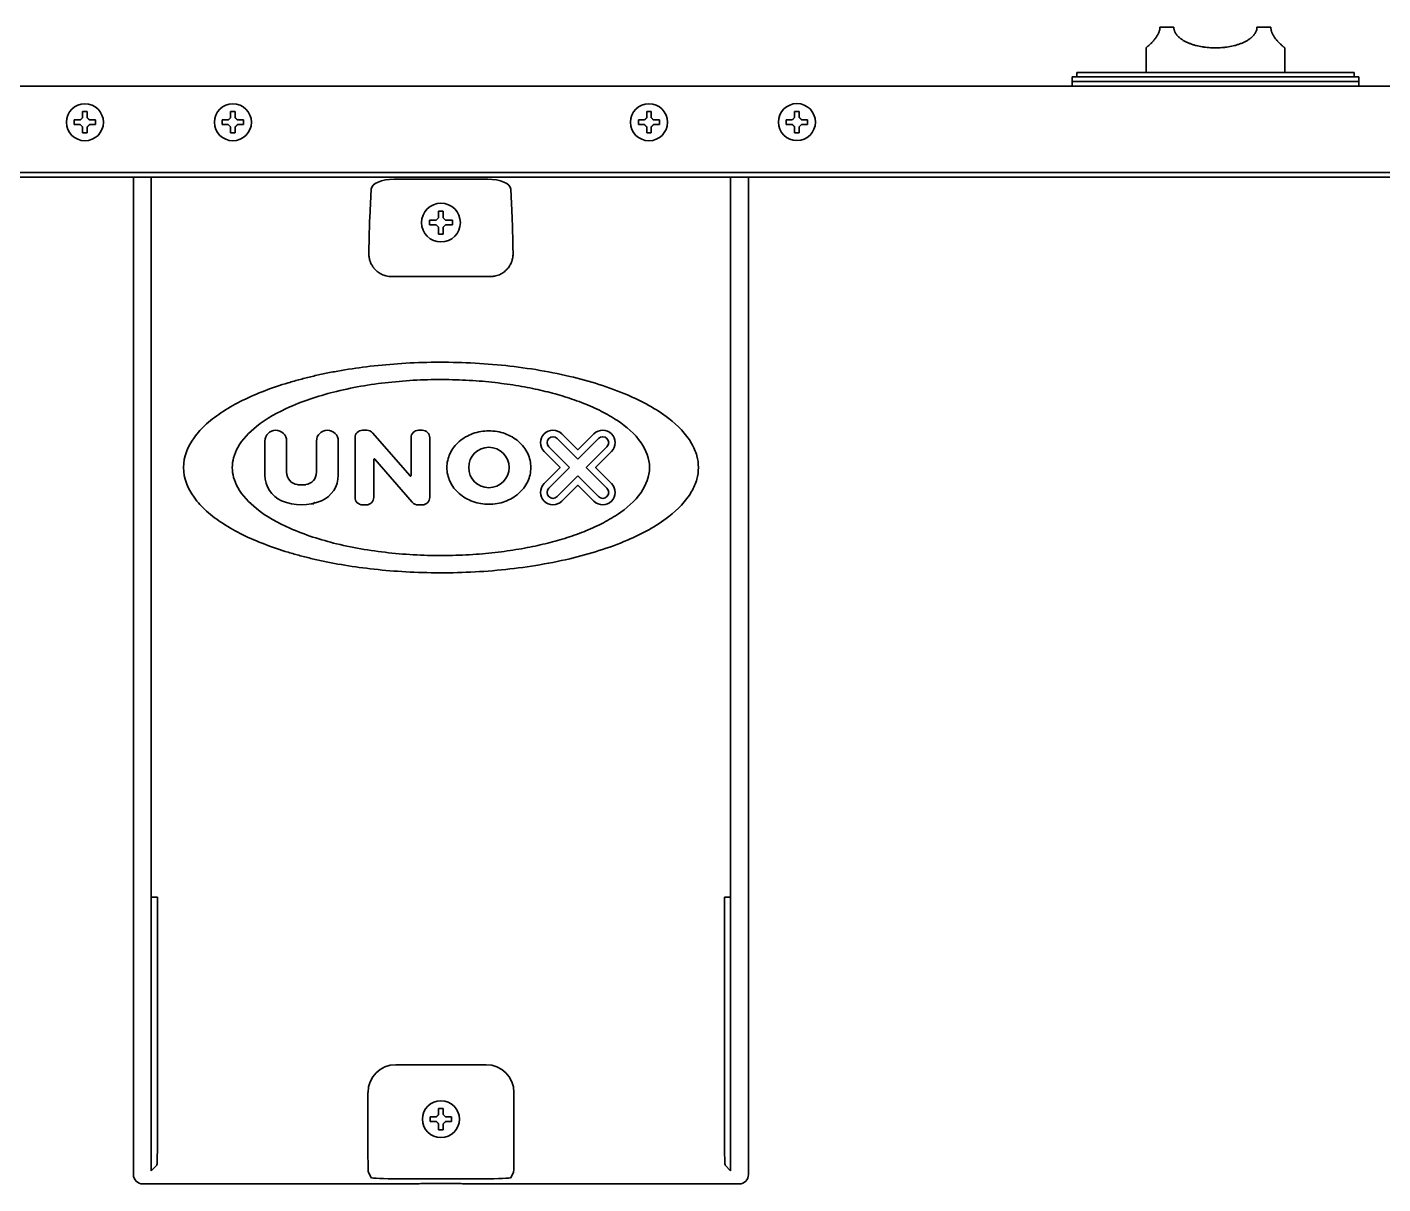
# Model space of a CAD drawing. Extents: x 5809 to 10669, y -850 to 3566.
# Drawn here: x 6161.1 to 6454.3, y 1850.8 to 2101.1 of the extents above; entities that cross this region are included whole.
import ezdxf

# ---------------------------------------------------------------- set-up
doc = ezdxf.new("R2010")
doc.units = 0
doc.header["$LTSCALE"] = 5
doc.layers.add('1', color=7, linetype='CONTINUOUS', true_color=0xffffff)

msp = doc.modelspace()

# ---------------------------------------------------------------- linework, layer by layer
at = {"layer": '1', "color": 7, "linetype": 'Continuous', "lineweight": 35}
for p, q in [((6406.07, 2101.13), (6409.07, 2101.13)), ((6427.07, 2101.13), (6430.07, 2101.13)), ((6403.07, 2096.63), (6403.07, 2091.32)), ((6433.07, 2091.32), (6433.07, 2096.63)), ((6448.09, 2091.33), (6388.09, 2091.33)), ((6388.09, 2091.33), (6388.09, 2090.33)), ((6448.09, 2090.33), (6448.09, 2091.33)), ((6677.07, 2088.33), (5824.07, 2088.33)), ((6387.09, 2090.33), (6387.09, 2089.33)), ((6418.09, 2090.33), (6387.09, 2090.33)), ((6387.09, 2089.33), (6449.09, 2089.33)), ((6387.09, 2089.33), (6387.09, 2088.33)), ((6449.09, 2090.33), (6418.09, 2090.33)), ((6449.09, 2089.33), (6449.09, 2090.33)), ((6449.09, 2088.33), (6449.09, 2089.33)), ((6171.27, 2080.53), (6171.27, 2081.03)), ((6171.27, 2080.03), (6171.27, 2080.53)), ((6175.87, 2081.03), (6175.87, 2080.53)), ((6175.87, 2080.53), (6175.87, 2080.03)), ((6203.27, 2080.53), (6203.27, 2081.03)), ((6203.27, 2080.03), (6203.27, 2080.53)), ((6207.87, 2081.03), (6207.87, 2080.53)), ((6207.87, 2080.53), (6207.87, 2080.03)), ((6293.27, 2080.53), (6293.27, 2081.03)), ((6293.27, 2080.03), (6293.27, 2080.53)), ((6297.87, 2081.03), (6297.87, 2080.53)), ((6297.87, 2080.53), (6297.87, 2080.03)), ((6325.27, 2080.58), (6325.27, 2081.08)), ((6325.27, 2080.08), (6325.27, 2080.58)), ((6329.87, 2081.08), (6329.87, 2080.58)), ((6329.87, 2080.58), (6329.87, 2080.08)), ((6648.83, 2069.65), (5852.32, 2069.65)), ((6648.83, 2068.69), (5852.32, 2068.69)), ((6184.07, 2068.69), (6184.07, 1852.82)), ((6187.92, 2068.69), (6187.92, 1912.89)), ((6260.68, 2068.21), (6240.47, 2068.21)), ((6313.23, 2068.69), (6313.23, 1912.89)), ((6317.07, 2068.69), (6317.07, 1852.82)), ((6235.17, 2059.87), (6235.47, 2066.07)), ((6265.68, 2066.07), (6265.97, 2059.87)), ((6248.07, 2059.33), (6249.57, 2059.33)), ((6248.07, 2058.83), (6248.07, 2059.33)), ((6248.07, 2058.33), (6248.07, 2058.83)), ((6249.57, 2059.33), (6250.07, 2059.83)), ((6250.07, 2059.83), (6250.07, 2061.33)), ((6250.07, 2061.33), (6251.07, 2061.33)), ((6251.07, 2061.33), (6251.07, 2059.83)), ((6251.07, 2059.83), (6251.57, 2059.33)), ((6251.57, 2059.33), (6253.07, 2059.33)), ((6253.07, 2059.33), (6253.07, 2058.83)), ((6253.07, 2058.83), (6253.07, 2058.33)), ((6249.57, 2058.33), (6248.07, 2058.33)), ((6250.07, 2057.83), (6249.57, 2058.33)), ((6250.07, 2056.33), (6250.07, 2057.83)), ((6251.07, 2056.33), (6250.07, 2056.33)), ((6251.57, 2058.33), (6251.07, 2057.83)), ((6251.07, 2057.83), (6251.07, 2056.33)), ((6253.07, 2058.33), (6251.57, 2058.33)), ((6261.25, 2047.15), (6239.9, 2047.15)), ((6232, 2012.29), (6232, 1999.37)), ((6234.55, 2013.9), (6233.61, 2013.9)), ((6243.88, 2004.02), (6235.77, 2013.35)), ((6244.11, 2012.29), (6244.11, 2004.11)), ((6246.53, 2013.9), (6245.73, 2013.9)), ((6248.15, 1999.37), (6248.15, 2012.29)), ((6275.71, 2012.12), (6280.18, 2007.64)), ((6280.09, 2009.73), (6276.7, 2013.11)), ((6280.18, 2007.64), (6284.66, 2012.12)), ((6283.66, 2013.11), (6280.28, 2009.73)), ((6212.48, 2011.55), (6212.48, 2004.2)), ((6217.19, 2004.79), (6217.19, 2011.55)), ((6223.65, 2011.55), (6223.65, 2004.79)), ((6228.36, 2004.2), (6228.36, 2011.55)), ((6272.9, 2009.31), (6276.28, 2005.92)), ((6278.37, 2005.83), (6273.89, 2010.3)), ((6286.48, 2010.3), (6282, 2005.83)), ((6284.09, 2005.92), (6287.47, 2009.31)), ((6236.04, 1999.37), (6236.04, 2007.55)), ((6236.27, 2007.64), (6244.38, 1998.31)), ((6276.28, 2005.73), (6272.9, 2002.35)), ((6273.89, 2001.35), (6278.37, 2005.83)), ((6282, 2005.83), (6286.48, 2001.35)), ((6287.47, 2002.35), (6284.09, 2005.73)), ((6280.18, 2004.01), (6275.71, 1999.53)), ((6284.66, 1999.53), (6280.18, 2004.01)), ((6276.7, 1998.54), (6280.09, 2001.92)), ((6280.28, 2001.92), (6283.66, 1998.54)), ((6233.61, 1997.75), (6234.42, 1997.75)), ((6245.6, 1997.75), (6246.53, 1997.75)), ((6187.92, 1912.89), (6187.92, 1853.67)), ((6189.23, 1912.89), (6187.92, 1912.89)), ((6189.23, 1858.37), (6189.23, 1912.89)), ((6311.91, 1858.37), (6311.91, 1912.89)), ((6311.91, 1912.89), (6313.23, 1912.89)), ((6313.23, 1912.89), (6313.23, 1853.67)), ((6240.79, 1876.61), (6260.36, 1876.61)), ((6234.79, 1858.37), (6234.79, 1870.61)), ((6266.36, 1870.61), (6266.36, 1858.37)), ((6248.27, 1864.83), (6248.27, 1865.33)), ((6252.87, 1865.33), (6252.87, 1864.83)), ((6248.27, 1864.33), (6248.27, 1864.83)), ((6252.87, 1864.83), (6252.87, 1864.33)), ((6187.92, 1853.67), (6189.11, 1854.87)), ((6235.47, 1852.17), (6234.87, 1853.37)), ((6266.27, 1853.37), (6265.68, 1852.17)), ((6313.23, 1853.67), (6312.03, 1854.87)), ((6244.24, 1850.83), (6186.07, 1850.83)), ((6259.68, 1851.93), (6241.47, 1851.93)), ((6254.07, 1850.9), (6247.07, 1850.9)), ((6315.07, 1850.83), (6256.9, 1850.83))]:
    msp.add_line(p, q, dxfattribs=at)
for centre, radius in [((6173.57, 2080.53), 4), ((6205.57, 2080.53), 4), ((6295.57, 2080.53), 4), ((6327.57, 2080.58), 4), ((6260.94, 2005.83), 4.37), ((6250.57, 1864.83), 4)]:
    msp.add_circle(centre, radius, dxfattribs=at)
for centre, radius, start, end in [((6250.57, 2058.83), 4.2, 0, 180), ((6250.57, 2058.83), 4.2, 180, 0), ((6214.84, 2011.55), 2.36, 0, 180), ((6226.01, 2011.55), 2.36, 0, 180), ((6233.61, 2012.29), 1.62, 90, 180), ((6234.55, 2012.29), 1.62, 41, 90), ((6245.73, 2012.29), 1.62, 90, 180), ((6246.53, 2012.29), 1.62, 0, 90), ((6274.8, 2011.21), 2.69, 45, 225), ((6274.8, 2011.21), 1.29, 45, 225), ((6285.57, 2011.21), 2.69, 315, 135), ((6285.57, 2011.21), 1.29, 315, 135), ((6280.18, 2009.82), 0.135, 225, 315), ((6236.17, 2007.55), 0.135, 41, 180), ((6276.19, 2005.83), 0.135, 315, 45), ((6284.18, 2005.83), 0.135, 135, 225), ((6218.54, 2004.2), 6.06, 180, 246.4218), ((6219.88, 2004.79), 2.69, 180, 262.3377), ((6220.96, 2004.79), 2.69, 277.6623, 0), ((6222.31, 2004.2), 6.06, 293.5782, 0), ((6243.98, 2004.11), 0.135, 221, 0), ((6220.42, 2008.79), 6.73, 262.3377, 277.6623), ((6274.8, 2000.44), 2.69, 135, 315), ((6274.8, 2000.44), 1.29, 135, 315), ((6280.18, 2001.83), 0.135, 45, 135), ((6285.57, 2000.44), 2.69, 225, 45), ((6285.57, 2000.44), 1.29, 225, 45), ((6220.42, 2008.52), 10.77, 246.4218, 293.5782), ((6233.61, 1999.37), 1.62, 180, 270), ((6234.42, 1999.37), 1.62, 270, 0), ((6245.6, 1999.37), 1.62, 221, 270), ((6246.53, 1999.37), 1.62, 270, 0)]:
    msp.add_arc(centre, radius, start, end, dxfattribs=at)
for centre, major_axis, ratio, start_param, end_param in [((6240.47, 2066.03), (5, 0), 0.436764, 1.570796, 3.124139), ((6260.68, 2066.03), (5, 0), 0.436764, 0.017453, 1.570796), ((6235.35, 2032.62), (0, 29), 0.017455, 0.349066, 0.828488), ((6265.8, 2032.62), (0, 29), 0.017455, -0.828488, -0.349066), ((6240.79, 1870.61), (-4.24, 4.24), 0.999594, -0.785246, 0.785246), ((6260.36, 1870.61), (4.24, 4.24), 0.999594, 5.497939, 7.068431), ((6234.87, 1858.37), (0, 5), 0.017455, 1.570796, 3.106686), ((6266.27, 1858.37), (0, 5), 0.017455, 3.176499, 4.712389), ((6312.04, 1858.37), (0, 3.5), 0.034921, 1.570796, 3.106686), ((6186.07, 1852.83), (1.42, 1.42), 0.998783, 2.356803, 3.926382), ((6241.47, 1852.18), (6, 0), 0.040741, 3.159046, 4.712389), ((6244.24, 1850.88), (1.5, 0), 0.034921, 4.712389, 5.943348), ((6247.07, 1850.84), (-1.5, 0), 0.034921, -1.570796, -0.339837), ((6254.07, 1850.84), (-1.5, 0), 0.034921, 3.48143, 4.712389), ((6256.9, 1850.88), (-1.5, 0), 0.034921, 0.339837, 1.570796), ((6259.68, 1852.18), (-6, 0), 0.040741, 1.570796, 3.124139), ((6315.07, 1852.83), (-1.42, 1.42), 0.998783, 2.356803, 3.926382)]:
    msp.add_ellipse(centre, major_axis=major_axis, ratio=ratio, start_param=start_param, end_param=end_param, dxfattribs=at)
at = {"layer": '1', "color": 7, "linetype": 'Continuous', "lineweight": 35, "extrusion": (0, 0, -1)}
msp.add_ellipse((6189.11, 1858.37), major_axis=(0, 3.5), ratio=0.034921, start_param=1.570796, end_param=3.106686, dxfattribs=at)
at = {"layer": '1', "color": 7, "linetype": 'Continuous', "lineweight": 35}
for points, knots in [([(6406.07, 2101.13), (6406.07, 2101.07), (6406.07, 2101.01), (6406.06, 2100.89), (6406.06, 2100.83), (6406.04, 2100.65), (6406.02, 2100.54), (6405.97, 2100.31), (6405.93, 2100.21), (6405.86, 2100), (6405.83, 2099.9), (6405.77, 2099.78), (6405.76, 2099.76), (6405.74, 2099.71), (6405.73, 2099.69), (6405.7, 2099.62), (6405.68, 2099.57), (6405.61, 2099.44), (6405.56, 2099.36), (6405.47, 2099.19), (6405.42, 2099.12), (6405.32, 2098.97), (6405.27, 2098.89), (6405.2, 2098.79), (6405.17, 2098.76), (6405.12, 2098.69), (6405.1, 2098.66), (6405.02, 2098.56), (6404.97, 2098.5), (6404.87, 2098.38), (6404.82, 2098.32), (6404.73, 2098.21), (6404.68, 2098.15), (6404.44, 2097.89), (6404.27, 2097.71), (6404.06, 2097.51), (6404.02, 2097.47), (6403.94, 2097.4), (6403.83, 2097.29), (6403.73, 2097.2), (6403.54, 2097.02), (6403.43, 2096.93), (6403.32, 2096.83), (6403.29, 2096.81), (6403.26, 2096.78), (6403.24, 2096.77), (6403.23, 2096.76), (6403.19, 2096.72), (6403.13, 2096.68), (6403.1, 2096.65), (6403.08, 2096.63), (6403.07, 2096.63), (6403.07, 2096.63)], [0, 0, 0, 0, 0.015661, 0.015661, 0.031322, 0.031322, 0.062644, 0.062644, 0.093966, 0.093966, 0.125288, 0.125288, 0.133118, 0.133118, 0.140949, 0.140949, 0.15661, 0.15661, 0.187932, 0.187932, 0.219254, 0.219254, 0.250576, 0.250576, 0.266237, 0.266237, 0.281898, 0.281898, 0.31322, 0.31322, 0.344542, 0.344542, 0.375864, 0.375864, 0.501151, 0.501151, 0.532473, 0.532473, 0.563795, 0.626439, 0.626439, 0.751727, 0.751727, 0.783049, 0.79871, 0.79871, 0.814371, 0.814371, 0.877015, 0.939659, 0.939659, 1, 1, 1, 1]), ([(6427.07, 2101.13), (6427.07, 2101.07), (6427.07, 2101.01), (6427.06, 2100.89), (6427.05, 2100.83), (6427.03, 2100.65), (6427, 2100.54), (6426.93, 2100.31), (6426.88, 2100.2), (6426.79, 2100), (6426.73, 2099.9), (6426.65, 2099.75), (6426.61, 2099.71), (6426.55, 2099.62), (6426.52, 2099.57), (6426.42, 2099.44), (6426.35, 2099.35), (6426.2, 2099.19), (6426.13, 2099.11), (6425.97, 2098.96), (6425.89, 2098.89), (6425.76, 2098.79), (6425.72, 2098.75), (6425.64, 2098.69), (6425.59, 2098.65), (6425.46, 2098.56), (6425.37, 2098.49), (6425.1, 2098.31), (6424.92, 2098.2), (6424.54, 2097.99), (6424.34, 2097.89), (6423.94, 2097.71), (6423.74, 2097.63), (6423.42, 2097.51), (6423.32, 2097.47), (6423.11, 2097.39), (6423, 2097.36), (6422.67, 2097.26), (6422.46, 2097.19), (6421.8, 2097.02), (6421.35, 2096.93), (6420.66, 2096.81), (6420.43, 2096.78), (6420.08, 2096.74), (6419.9, 2096.72), (6419.73, 2096.7), (6419.61, 2096.69), (6419.55, 2096.69), (6419.02, 2096.64), (6418.54, 2096.63), (6417.6, 2096.63), (6417.13, 2096.64), (6416.42, 2096.7), (6416.19, 2096.72), (6415.84, 2096.77), (6415.72, 2096.78), (6415.49, 2096.82), (6415.37, 2096.83), (6414.8, 2096.93), (6414.35, 2097.02), (6413.69, 2097.19), (6413.47, 2097.26), (6413.04, 2097.39), (6412.83, 2097.47), (6412.52, 2097.58), (6412.42, 2097.62), (6412.21, 2097.71), (6412.11, 2097.75), (6411.81, 2097.89), (6411.61, 2097.99), (6411.32, 2098.15), (6411.23, 2098.2), (6411.04, 2098.31), (6410.95, 2098.37), (6410.77, 2098.49), (6410.68, 2098.56), (6410.55, 2098.65), (6410.51, 2098.69), (6410.42, 2098.75), (6410.38, 2098.79), (6410.26, 2098.89), (6410.18, 2098.96), (6410.02, 2099.11), (6409.94, 2099.19), (6409.8, 2099.35), (6409.73, 2099.44), (6409.63, 2099.57), (6409.59, 2099.62), (6409.53, 2099.71), (6409.5, 2099.75), (6409.41, 2099.9), (6409.36, 2100), (6409.29, 2100.15), (6409.26, 2100.2), (6409.23, 2100.29), (6409.22, 2100.31), (6409.2, 2100.37), (6409.19, 2100.4), (6409.15, 2100.54), (6409.12, 2100.65), (6409.09, 2100.83), (6409.09, 2100.89), (6409.08, 2100.98), (6409.08, 2101.01), (6409.07, 2101.07), (6409.07, 2101.1), (6409.07, 2101.13)], [0, 0, 0, 0, 0.007812, 0.007812, 0.015625, 0.015625, 0.03125, 0.03125, 0.046875, 0.046875, 0.0625, 0.0625, 0.070312, 0.070312, 0.078125, 0.078125, 0.09375, 0.09375, 0.109375, 0.109375, 0.125, 0.125, 0.132812, 0.132812, 0.140625, 0.140625, 0.15625, 0.15625, 0.1875, 0.1875, 0.21875, 0.21875, 0.25, 0.25, 0.265625, 0.265625, 0.28125, 0.28125, 0.3125, 0.3125, 0.375, 0.375, 0.40625, 0.40625, 0.421875, 0.429687, 0.429687, 0.4375, 0.4375, 0.5, 0.5, 0.5625, 0.5625, 0.59375, 0.59375, 0.609375, 0.609375, 0.625, 0.625, 0.6875, 0.6875, 0.71875, 0.71875, 0.75, 0.75, 0.765625, 0.765625, 0.78125, 0.78125, 0.8125, 0.8125, 0.828125, 0.828125, 0.84375, 0.84375, 0.859375, 0.859375, 0.867187, 0.867187, 0.875, 0.875, 0.890625, 0.890625, 0.90625, 0.90625, 0.921875, 0.921875, 0.929688, 0.929688, 0.9375, 0.9375, 0.953125, 0.953125, 0.960938, 0.960938, 0.964844, 0.964844, 0.96875, 0.96875, 0.984375, 0.984375, 0.992188, 0.992188, 0.996094, 0.996094, 1, 1, 1, 1]), ([(6433.07, 2096.63), (6433.07, 2096.63), (6433.05, 2096.64), (6432.98, 2096.7), (6432.95, 2096.72), (6432.89, 2096.78), (6432.85, 2096.81), (6432.78, 2096.87), (6432.75, 2096.9), (6432.71, 2096.93), (6432.68, 2096.96), (6432.67, 2096.97), (6432.6, 2097.03), (6432.48, 2097.13), (6432.35, 2097.26), (6432.2, 2097.4), (6432.13, 2097.47), (6431.96, 2097.63), (6431.88, 2097.71), (6431.7, 2097.89), (6431.61, 2097.99), (6431.49, 2098.12), (6431.47, 2098.15), (6431.42, 2098.2), (6431.4, 2098.23), (6431.32, 2098.32), (6431.27, 2098.37), (6431.13, 2098.55), (6431.03, 2098.68), (6430.9, 2098.86), (6430.88, 2098.89), (6430.83, 2098.97), (6430.8, 2099), (6430.73, 2099.12), (6430.68, 2099.19), (6430.58, 2099.36), (6430.54, 2099.44), (6430.45, 2099.61), (6430.4, 2099.71), (6430.35, 2099.83), (6430.34, 2099.85), (6430.32, 2099.9), (6430.29, 2099.97), (6430.26, 2100.05), (6430.21, 2100.2), (6430.18, 2100.31), (6430.14, 2100.48), (6430.13, 2100.54), (6430.11, 2100.65), (6430.1, 2100.71), (6430.08, 2100.89), (6430.07, 2101.01), (6430.07, 2101.13)], [0, 0, 0, 0, 0.124495, 0.124495, 0.187031, 0.187031, 0.249567, 0.249567, 0.280835, 0.296469, 0.296469, 0.312103, 0.312103, 0.374639, 0.437175, 0.437175, 0.499711, 0.499711, 0.562247, 0.562247, 0.624783, 0.624783, 0.640418, 0.640418, 0.656052, 0.656052, 0.68732, 0.68732, 0.749856, 0.749856, 0.76549, 0.76549, 0.781124, 0.781124, 0.812392, 0.812392, 0.84366, 0.84366, 0.874928, 0.874928, 0.882745, 0.882745, 0.890562, 0.906196, 0.906196, 0.937464, 0.937464, 0.953098, 0.953098, 0.968732, 0.968732, 1, 1, 1, 1]), ([(6174.07, 2082.83), (6174.07, 2082.62), (6174.07, 2082.41), (6174.07, 2082.09), (6174.07, 2081.98), (6174.07, 2081.75), (6174.07, 2081.64), (6174.07, 2081.53)], [0, 0, 0, 0, 0.5, 0.5, 0.75, 0.75, 1, 1, 1, 1]), ([(6206.07, 2082.83), (6206.07, 2082.62), (6206.07, 2082.41), (6206.07, 2082.09), (6206.07, 2081.98), (6206.07, 2081.75), (6206.07, 2081.64), (6206.07, 2081.53)], [0, 0, 0, 0, 0.5, 0.5, 0.75, 0.75, 1, 1, 1, 1]), ([(6296.07, 2082.83), (6296.07, 2082.62), (6296.07, 2082.41), (6296.07, 2082.09), (6296.07, 2081.98), (6296.07, 2081.75), (6296.07, 2081.64), (6296.07, 2081.53)], [0, 0, 0, 0, 0.5, 0.5, 0.75, 0.75, 1, 1, 1, 1]), ([(6328.07, 2082.88), (6328.07, 2082.67), (6328.07, 2082.46), (6328.07, 2082.14), (6328.07, 2082.03), (6328.07, 2081.8), (6328.07, 2081.69), (6328.07, 2081.58)], [0, 0, 0, 0, 0.5, 0.5, 0.75, 0.75, 1, 1, 1, 1]), ([(6171.27, 2081.03), (6171.48, 2081.03), (6171.69, 2081.03), (6172.01, 2081.03), (6172.12, 2081.03), (6172.34, 2081.03), (6172.46, 2081.03), (6172.57, 2081.03)], [0, 0, 0, 0, 0.5, 0.5, 0.75, 0.75, 1, 1, 1, 1]), ([(6173.07, 2078.23), (6173.07, 2078.43), (6173.07, 2078.64), (6173.07, 2078.96), (6173.07, 2079.07), (6173.07, 2079.3), (6173.07, 2079.41), (6173.07, 2079.53)], [0, 0, 0, 0, 0.5, 0.5, 0.75, 0.75, 1, 1, 1, 1]), ([(6175.87, 2080.03), (6175.67, 2080.03), (6175.46, 2080.03), (6175.14, 2080.03), (6175.03, 2080.03), (6174.8, 2080.03), (6174.69, 2080.03), (6174.57, 2080.03)], [0, 0, 0, 0, 0.5, 0.5, 0.75, 0.75, 1, 1, 1, 1]), ([(6203.27, 2081.03), (6203.48, 2081.03), (6203.69, 2081.03), (6204.01, 2081.03), (6204.12, 2081.03), (6204.34, 2081.03), (6204.46, 2081.03), (6204.57, 2081.03)], [0, 0, 0, 0, 0.5, 0.5, 0.75, 0.75, 1, 1, 1, 1]), ([(6205.07, 2078.23), (6205.07, 2078.43), (6205.07, 2078.64), (6205.07, 2078.96), (6205.07, 2079.07), (6205.07, 2079.3), (6205.07, 2079.41), (6205.07, 2079.53)], [0, 0, 0, 0, 0.5, 0.5, 0.75, 0.75, 1, 1, 1, 1]), ([(6207.87, 2080.03), (6207.67, 2080.03), (6207.46, 2080.03), (6207.14, 2080.03), (6207.03, 2080.03), (6206.8, 2080.03), (6206.69, 2080.03), (6206.57, 2080.03)], [0, 0, 0, 0, 0.5, 0.5, 0.75, 0.75, 1, 1, 1, 1]), ([(6293.27, 2081.03), (6293.48, 2081.03), (6293.69, 2081.03), (6294.01, 2081.03), (6294.12, 2081.03), (6294.34, 2081.03), (6294.46, 2081.03), (6294.57, 2081.03)], [0, 0, 0, 0, 0.5, 0.5, 0.75, 0.75, 1, 1, 1, 1]), ([(6295.07, 2078.23), (6295.07, 2078.43), (6295.07, 2078.64), (6295.07, 2078.96), (6295.07, 2079.07), (6295.07, 2079.3), (6295.07, 2079.41), (6295.07, 2079.53)], [0, 0, 0, 0, 0.5, 0.5, 0.75, 0.75, 1, 1, 1, 1]), ([(6297.87, 2080.03), (6297.67, 2080.03), (6297.46, 2080.03), (6297.14, 2080.03), (6297.03, 2080.03), (6296.8, 2080.03), (6296.69, 2080.03), (6296.57, 2080.03)], [0, 0, 0, 0, 0.5, 0.5, 0.75, 0.75, 1, 1, 1, 1]), ([(6325.27, 2081.08), (6325.48, 2081.08), (6325.69, 2081.08), (6326.01, 2081.08), (6326.12, 2081.08), (6326.34, 2081.08), (6326.46, 2081.08), (6326.57, 2081.08)], [0, 0, 0, 0, 0.5, 0.5, 0.75, 0.75, 1, 1, 1, 1]), ([(6327.07, 2078.28), (6327.07, 2078.48), (6327.07, 2078.69), (6327.07, 2079.01), (6327.07, 2079.12), (6327.07, 2079.35), (6327.07, 2079.46), (6327.07, 2079.58)], [0, 0, 0, 0, 0.5, 0.5, 0.75, 0.75, 1, 1, 1, 1]), ([(6329.87, 2080.08), (6329.67, 2080.08), (6329.46, 2080.08), (6329.14, 2080.08), (6329.03, 2080.08), (6328.8, 2080.08), (6328.69, 2080.08), (6328.57, 2080.08)], [0, 0, 0, 0, 0.5, 0.5, 0.75, 0.75, 1, 1, 1, 1]), ([(6239.9, 2047.15), (6239.85, 2047.15), (6239.8, 2047.15), (6239.7, 2047.15), (6239.56, 2047.16), (6239.41, 2047.17), (6239.13, 2047.21), (6238.94, 2047.24), (6238.66, 2047.31), (6238.57, 2047.33), (6238.43, 2047.37), (6238.39, 2047.39), (6238.3, 2047.42), (6238.25, 2047.43), (6238.03, 2047.51), (6237.86, 2047.59), (6237.53, 2047.75), (6237.37, 2047.84), (6237.18, 2047.97), (6237.14, 2047.99), (6237.07, 2048.05), (6236.96, 2048.12), (6236.85, 2048.2), (6236.65, 2048.37), (6236.52, 2048.49), (6236.29, 2048.73), (6236.17, 2048.85), (6236.04, 2049.01), (6236.02, 2049.05), (6235.97, 2049.11), (6235.94, 2049.15), (6235.87, 2049.24), (6235.83, 2049.31), (6235.7, 2049.51), (6235.62, 2049.65), (6235.47, 2049.92), (6235.41, 2050.06), (6235.32, 2050.26), (6235.3, 2050.33), (6235.26, 2050.44), (6235.25, 2050.47), (6235.22, 2050.54), (6235.21, 2050.58), (6235.16, 2050.75), (6235.12, 2050.89), (6235.06, 2051.16), (6235.04, 2051.3), (6234.98, 2051.7), (6234.97, 2051.96), (6234.97, 2052.23)], [0, 0, 0, 0, 0.015625, 0.015625, 0.03125, 0.0625, 0.0625, 0.125, 0.125, 0.15625, 0.15625, 0.171875, 0.171875, 0.1875, 0.1875, 0.25, 0.25, 0.3125, 0.3125, 0.328125, 0.328125, 0.34375, 0.375, 0.375, 0.4375, 0.4375, 0.5, 0.5, 0.515625, 0.515625, 0.53125, 0.53125, 0.5625, 0.5625, 0.625, 0.625, 0.6875, 0.6875, 0.71875, 0.71875, 0.734375, 0.734375, 0.75, 0.75, 0.8125, 0.8125, 0.875, 0.875, 1, 1, 1, 1]), ([(6266.17, 2052.23), (6266.17, 2052.16), (6266.17, 2052.09), (6266.17, 2051.96), (6266.17, 2051.9), (6266.16, 2051.7), (6266.14, 2051.56), (6266.11, 2051.3), (6266.08, 2051.16), (6266.02, 2050.89), (6265.99, 2050.75), (6265.92, 2050.54), (6265.9, 2050.47), (6265.86, 2050.37), (6265.85, 2050.34), (6265.82, 2050.27), (6265.81, 2050.23), (6265.74, 2050.06), (6265.67, 2049.92), (6265.53, 2049.65), (6265.45, 2049.51), (6265.28, 2049.25), (6265.18, 2049.11), (6265.05, 2048.95), (6265.03, 2048.92), (6264.97, 2048.86), (6264.94, 2048.82), (6264.86, 2048.73), (6264.8, 2048.67), (6264.62, 2048.49), (6264.49, 2048.37), (6264.22, 2048.15), (6264.08, 2048.04), (6263.91, 2047.93), (6263.89, 2047.92), (6263.85, 2047.9), (6263.83, 2047.88), (6263.77, 2047.85), (6263.65, 2047.78), (6263.53, 2047.71), (6263.29, 2047.59), (6263.12, 2047.52), (6262.77, 2047.39), (6262.58, 2047.33), (6262.35, 2047.28), (6262.3, 2047.26), (6262.21, 2047.25), (6262.07, 2047.22), (6261.92, 2047.2), (6261.64, 2047.16), (6261.44, 2047.15), (6261.25, 2047.15)], [0, 0, 0, 0, 0.03125, 0.03125, 0.0625, 0.0625, 0.125, 0.125, 0.1875, 0.1875, 0.25, 0.25, 0.28125, 0.28125, 0.296875, 0.296875, 0.3125, 0.3125, 0.375, 0.375, 0.4375, 0.4375, 0.5, 0.5, 0.515625, 0.515625, 0.53125, 0.53125, 0.5625, 0.5625, 0.625, 0.625, 0.6875, 0.6875, 0.695313, 0.695313, 0.703125, 0.703125, 0.71875, 0.75, 0.75, 0.8125, 0.8125, 0.875, 0.875, 0.890625, 0.890625, 0.90625, 0.9375, 0.9375, 1, 1, 1, 1]), ([(6306.26, 2005.83), (6306.26, 2006.68), (6306, 2008.5), (6304.28, 2012.46), (6299.29, 2017.41), (6290.17, 2022.24), (6277.89, 2026.02), (6263.59, 2028.27), (6251.09, 2028.77), (6241.35, 2028.36), (6234.62, 2027.71), (6229.37, 2026.92), (6225.47, 2026.17), (6222.75, 2025.57), (6220.12, 2024.91), (6216.68, 2023.94), (6212.5, 2022.53), (6207.77, 2020.49), (6203.51, 2018.13), (6199.91, 2015.44), (6196.38, 2011.73), (6194.89, 2008.11), (6194.89, 2005.83)], [0, 0, 0, 0, 0.019941, 0.042354, 0.099604, 0.179479, 0.281703, 0.398223, 0.516716, 0.573001, 0.625808, 0.674436, 0.697057, 0.718516, 0.739445, 0.760411, 0.802011, 0.842362, 0.880468, 0.915456, 0.946829, 1, 1, 1, 1]), ([(6205.45, 2005.83), (6205.45, 2006.54), (6205.66, 2008.06), (6207.05, 2011.35), (6211.07, 2015.49), (6218.47, 2019.54), (6228.43, 2022.7), (6240.02, 2024.58), (6250.15, 2025), (6258.05, 2024.65), (6263.5, 2024.11), (6267.76, 2023.46), (6270.92, 2022.83), (6273.12, 2022.33), (6275.25, 2021.77), (6278.04, 2020.96), (6281.43, 2019.78), (6285.27, 2018.08), (6289.65, 2015.55), (6294.01, 2011.93), (6295.7, 2007.72), (6295.7, 2005.83)], [0, 0, 0, 0, 0.020426, 0.043294, 0.101168, 0.181166, 0.283064, 0.398962, 0.516733, 0.572675, 0.625172, 0.673535, 0.696042, 0.717401, 0.73824, 0.759127, 0.800607, 0.840911, 0.879072, 0.945685, 1, 1, 1, 1]), ([(6270.02, 2005.83), (6270.02, 2006.87), (6269.52, 2009.01), (6267.46, 2011.65), (6264.45, 2013.37), (6260.94, 2013.97), (6257.43, 2013.37), (6254.41, 2011.65), (6252.35, 2009.01), (6251.85, 2006.87), (6251.85, 2005.83)], [0, 0, 0, 0, 0.117152, 0.239047, 0.367351, 0.5, 0.632649, 0.760953, 0.882848, 1, 1, 1, 1]), ([(6194.89, 2005.83), (6194.89, 2003.55), (6196.38, 1999.92), (6199.91, 1996.22), (6203.51, 1993.52), (6207.77, 1991.16), (6212.5, 1989.13), (6216.68, 1987.72), (6220.12, 1986.74), (6222.75, 1986.08), (6225.47, 1985.48), (6229.37, 1984.73), (6234.62, 1983.94), (6241.35, 1983.3), (6251.09, 1982.89), (6263.59, 1983.38), (6277.89, 1985.63), (6290.17, 1989.41), (6299.29, 1994.24), (6304.28, 1999.2), (6306, 2003.15), (6306.26, 2004.97), (6306.26, 2005.83)], [0, 0, 0, 0, 0.053171, 0.084544, 0.119532, 0.157638, 0.197989, 0.239589, 0.260555, 0.281484, 0.302943, 0.325564, 0.374192, 0.426999, 0.483284, 0.601777, 0.718297, 0.820521, 0.900396, 0.957646, 0.980059, 1, 1, 1, 1]), ([(6295.7, 2005.83), (6295.7, 2003.93), (6294.01, 1999.72), (6289.65, 1996.1), (6285.27, 1993.57), (6281.43, 1991.87), (6278.04, 1990.69), (6275.25, 1989.88), (6273.12, 1989.33), (6270.92, 1988.82), (6267.76, 1988.2), (6263.5, 1987.54), (6258.05, 1987), (6250.15, 1986.66), (6240.02, 1987.07), (6228.43, 1988.95), (6218.47, 1992.11), (6211.07, 1996.16), (6207.05, 2000.31), (6205.66, 2003.6), (6205.45, 2005.11), (6205.45, 2005.83)], [0, 0, 0, 0, 0.054315, 0.120928, 0.159089, 0.199393, 0.240873, 0.26176, 0.282599, 0.303958, 0.326465, 0.374828, 0.427325, 0.483267, 0.601038, 0.716936, 0.818834, 0.898832, 0.956706, 0.979574, 1, 1, 1, 1]), ([(6251.85, 2005.83), (6251.85, 2004.79), (6252.35, 2002.64), (6254.41, 2000.01), (6257.43, 1998.28), (6260.94, 1997.68), (6264.45, 1998.28), (6267.46, 2000.01), (6269.52, 2002.64), (6270.02, 2004.79), (6270.02, 2005.83)], [0, 0, 0, 0, 0.117152, 0.239047, 0.367351, 0.5, 0.632649, 0.760953, 0.882848, 1, 1, 1, 1]), ([(6222.89, 1997.9), (6222.9, 1997.9), (6222.9, 1997.91), (6222.91, 1997.93), (6222.93, 1997.94), (6222.94, 1997.96), (6222.95, 1997.98), (6222.96, 1997.99), (6222.98, 1998.01), (6222.99, 1998.03), (6223.01, 1998.05), (6223.02, 1998.07), (6223.04, 1998.09), (6223.05, 1998.1), (6223.07, 1998.12), (6223.08, 1998.15), (6223.1, 1998.17), (6223.12, 1998.19), (6223.13, 1998.21), (6223.15, 1998.23), (6223.17, 1998.26), (6223.19, 1998.28), (6223.2, 1998.3), (6223.21, 1998.31), (6223.21, 1998.31)], [0, 0, 0, 0, 0.039034, 0.0789, 0.119602, 0.161139, 0.203514, 0.246728, 0.290781, 0.335676, 0.381414, 0.427994, 0.475419, 0.52369, 0.572806, 0.622769, 0.67358, 0.72524, 0.777749, 0.831107, 0.885317, 0.940377, 0.99629, 1, 1, 1, 1]), ([(6248.27, 1865.33), (6248.48, 1865.33), (6248.69, 1865.33), (6249.01, 1865.33), (6249.12, 1865.33), (6249.34, 1865.33), (6249.46, 1865.33), (6249.57, 1865.33)], [0, 0, 0, 0, 0.5, 0.5, 0.75, 0.75, 1, 1, 1, 1]), ([(6251.07, 1867.13), (6251.07, 1866.92), (6251.07, 1866.71), (6251.07, 1866.39), (6251.07, 1866.28), (6251.07, 1866.05), (6251.07, 1865.94), (6251.07, 1865.83)], [0, 0, 0, 0, 0.5, 0.5, 0.75, 0.75, 1, 1, 1, 1]), ([(6250.07, 1862.53), (6250.07, 1862.73), (6250.07, 1862.94), (6250.07, 1863.26), (6250.07, 1863.37), (6250.07, 1863.6), (6250.07, 1863.71), (6250.07, 1863.83)], [0, 0, 0, 0, 0.5, 0.5, 0.75, 0.75, 1, 1, 1, 1]), ([(6252.87, 1864.33), (6252.67, 1864.33), (6252.46, 1864.33), (6252.14, 1864.33), (6252.03, 1864.33), (6251.8, 1864.33), (6251.69, 1864.33), (6251.57, 1864.33)], [0, 0, 0, 0, 0.5, 0.5, 0.75, 0.75, 1, 1, 1, 1])]:
    msp.add_open_spline(points, degree=3, knots=knots, dxfattribs=at)
for points in [[(6173.07, 2081.53), (6173.07, 2081.58), (6173.07, 2081.69), (6173.07, 2081.85), (6173.07, 2082.01), (6173.07, 2082.16), (6173.07, 2082.32), (6173.07, 2082.47), (6173.07, 2082.64), (6173.07, 2082.76), (6173.07, 2082.83)], [(6173.07, 2082.83), (6173.24, 2082.83), (6173.57, 2082.83), (6173.91, 2082.83), (6174.07, 2082.83)], [(6205.07, 2081.53), (6205.07, 2081.58), (6205.07, 2081.69), (6205.07, 2081.85), (6205.07, 2082.01), (6205.07, 2082.16), (6205.07, 2082.32), (6205.07, 2082.47), (6205.07, 2082.64), (6205.07, 2082.76), (6205.07, 2082.83)], [(6205.07, 2082.83), (6205.24, 2082.83), (6205.57, 2082.83), (6205.91, 2082.83), (6206.07, 2082.83)], [(6295.07, 2081.53), (6295.07, 2081.58), (6295.07, 2081.69), (6295.07, 2081.85), (6295.07, 2082.01), (6295.07, 2082.16), (6295.07, 2082.32), (6295.07, 2082.47), (6295.07, 2082.64), (6295.07, 2082.76), (6295.07, 2082.83)], [(6295.07, 2082.83), (6295.24, 2082.83), (6295.57, 2082.83), (6295.91, 2082.83), (6296.07, 2082.83)], [(6327.07, 2081.58), (6327.07, 2081.63), (6327.07, 2081.74), (6327.07, 2081.9), (6327.07, 2082.06), (6327.07, 2082.21), (6327.07, 2082.37), (6327.07, 2082.52), (6327.07, 2082.69), (6327.07, 2082.81), (6327.07, 2082.88)], [(6327.07, 2082.88), (6327.24, 2082.88), (6327.57, 2082.88), (6327.91, 2082.88), (6328.07, 2082.88)], [(6172.57, 2080.03), (6172.52, 2080.03), (6172.41, 2080.03), (6172.25, 2080.03), (6172.09, 2080.03), (6171.93, 2080.03), (6171.78, 2080.03), (6171.63, 2080.03), (6171.46, 2080.03), (6171.34, 2080.03), (6171.27, 2080.03)], [(6172.57, 2081.03), (6172.6, 2081.05), (6172.64, 2081.1), (6172.72, 2081.17), (6172.79, 2081.24), (6172.86, 2081.31), (6172.93, 2081.38), (6173, 2081.45), (6173.05, 2081.5), (6173.07, 2081.53)], [(6173.07, 2079.53), (6173.05, 2079.55), (6173, 2079.6), (6172.92, 2079.68), (6172.85, 2079.75), (6172.78, 2079.82), (6172.71, 2079.89), (6172.64, 2079.96), (6172.6, 2080), (6172.57, 2080.03)], [(6174.07, 2081.53), (6174.1, 2081.5), (6174.15, 2081.45), (6174.22, 2081.38), (6174.3, 2081.3), (6174.37, 2081.23), (6174.43, 2081.16), (6174.5, 2081.1), (6174.55, 2081.05), (6174.57, 2081.03)], [(6174.57, 2080.03), (6174.55, 2080), (6174.5, 2079.95), (6174.43, 2079.88), (6174.36, 2079.81), (6174.29, 2079.74), (6174.22, 2079.67), (6174.14, 2079.6), (6174.1, 2079.55), (6174.07, 2079.53)], [(6174.07, 2079.53), (6174.07, 2079.47), (6174.07, 2079.36), (6174.07, 2079.2), (6174.07, 2079.04), (6174.07, 2078.89), (6174.07, 2078.74), (6174.07, 2078.58), (6174.07, 2078.41), (6174.07, 2078.29), (6174.07, 2078.23)], [(6174.57, 2081.03), (6174.63, 2081.03), (6174.74, 2081.03), (6174.9, 2081.03), (6175.06, 2081.03), (6175.21, 2081.03), (6175.36, 2081.03), (6175.52, 2081.03), (6175.69, 2081.03), (6175.81, 2081.03), (6175.87, 2081.03)], [(6204.57, 2080.03), (6204.52, 2080.03), (6204.41, 2080.03), (6204.25, 2080.03), (6204.09, 2080.03), (6203.93, 2080.03), (6203.78, 2080.03), (6203.63, 2080.03), (6203.46, 2080.03), (6203.34, 2080.03), (6203.27, 2080.03)], [(6204.57, 2081.03), (6204.6, 2081.05), (6204.64, 2081.1), (6204.72, 2081.17), (6204.79, 2081.24), (6204.86, 2081.31), (6204.93, 2081.38), (6205, 2081.45), (6205.05, 2081.5), (6205.07, 2081.53)], [(6205.07, 2079.53), (6205.05, 2079.55), (6205, 2079.6), (6204.92, 2079.68), (6204.85, 2079.75), (6204.78, 2079.82), (6204.71, 2079.89), (6204.64, 2079.96), (6204.6, 2080), (6204.57, 2080.03)], [(6206.07, 2081.53), (6206.1, 2081.5), (6206.15, 2081.45), (6206.22, 2081.38), (6206.3, 2081.3), (6206.37, 2081.23), (6206.43, 2081.16), (6206.5, 2081.1), (6206.55, 2081.05), (6206.57, 2081.03)], [(6206.57, 2080.03), (6206.55, 2080), (6206.5, 2079.95), (6206.43, 2079.88), (6206.36, 2079.81), (6206.29, 2079.74), (6206.22, 2079.67), (6206.14, 2079.6), (6206.1, 2079.55), (6206.07, 2079.53)], [(6206.07, 2079.53), (6206.07, 2079.47), (6206.07, 2079.36), (6206.07, 2079.2), (6206.07, 2079.04), (6206.07, 2078.89), (6206.07, 2078.74), (6206.07, 2078.58), (6206.07, 2078.41), (6206.07, 2078.29), (6206.07, 2078.23)], [(6206.57, 2081.03), (6206.63, 2081.03), (6206.74, 2081.03), (6206.9, 2081.03), (6207.06, 2081.03), (6207.21, 2081.03), (6207.36, 2081.03), (6207.52, 2081.03), (6207.69, 2081.03), (6207.81, 2081.03), (6207.87, 2081.03)], [(6294.57, 2080.03), (6294.52, 2080.03), (6294.41, 2080.03), (6294.25, 2080.03), (6294.09, 2080.03), (6293.93, 2080.03), (6293.78, 2080.03), (6293.63, 2080.03), (6293.46, 2080.03), (6293.34, 2080.03), (6293.27, 2080.03)], [(6294.57, 2081.03), (6294.6, 2081.05), (6294.64, 2081.1), (6294.72, 2081.17), (6294.79, 2081.24), (6294.86, 2081.31), (6294.93, 2081.38), (6295, 2081.45), (6295.05, 2081.5), (6295.07, 2081.53)], [(6295.07, 2079.53), (6295.05, 2079.55), (6295, 2079.6), (6294.92, 2079.68), (6294.85, 2079.75), (6294.78, 2079.82), (6294.71, 2079.89), (6294.64, 2079.96), (6294.6, 2080), (6294.57, 2080.03)], [(6296.07, 2081.53), (6296.1, 2081.5), (6296.15, 2081.45), (6296.22, 2081.38), (6296.3, 2081.3), (6296.37, 2081.23), (6296.43, 2081.16), (6296.5, 2081.1), (6296.55, 2081.05), (6296.57, 2081.03)], [(6296.57, 2080.03), (6296.55, 2080), (6296.5, 2079.95), (6296.43, 2079.88), (6296.36, 2079.81), (6296.29, 2079.74), (6296.22, 2079.67), (6296.14, 2079.6), (6296.1, 2079.55), (6296.07, 2079.53)], [(6296.07, 2079.53), (6296.07, 2079.47), (6296.07, 2079.36), (6296.07, 2079.2), (6296.07, 2079.04), (6296.07, 2078.89), (6296.07, 2078.74), (6296.07, 2078.58), (6296.07, 2078.41), (6296.07, 2078.29), (6296.07, 2078.23)], [(6296.57, 2081.03), (6296.63, 2081.03), (6296.74, 2081.03), (6296.9, 2081.03), (6297.06, 2081.03), (6297.21, 2081.03), (6297.36, 2081.03), (6297.52, 2081.03), (6297.69, 2081.03), (6297.81, 2081.03), (6297.87, 2081.03)], [(6326.57, 2080.08), (6326.52, 2080.08), (6326.41, 2080.08), (6326.25, 2080.08), (6326.09, 2080.08), (6325.93, 2080.08), (6325.78, 2080.08), (6325.63, 2080.08), (6325.46, 2080.08), (6325.34, 2080.08), (6325.27, 2080.08)], [(6326.57, 2081.08), (6326.6, 2081.1), (6326.64, 2081.15), (6326.72, 2081.22), (6326.79, 2081.29), (6326.86, 2081.36), (6326.93, 2081.43), (6327, 2081.5), (6327.05, 2081.55), (6327.07, 2081.58)], [(6327.07, 2079.58), (6327.05, 2079.6), (6327, 2079.65), (6326.92, 2079.73), (6326.85, 2079.8), (6326.78, 2079.87), (6326.71, 2079.94), (6326.64, 2080.01), (6326.6, 2080.05), (6326.57, 2080.08)], [(6328.07, 2081.58), (6328.1, 2081.55), (6328.15, 2081.5), (6328.22, 2081.43), (6328.3, 2081.35), (6328.37, 2081.28), (6328.43, 2081.21), (6328.5, 2081.15), (6328.55, 2081.1), (6328.57, 2081.08)], [(6328.57, 2080.08), (6328.55, 2080.05), (6328.5, 2080), (6328.43, 2079.93), (6328.36, 2079.86), (6328.29, 2079.79), (6328.22, 2079.72), (6328.14, 2079.65), (6328.1, 2079.6), (6328.07, 2079.58)], [(6328.07, 2079.58), (6328.07, 2079.52), (6328.07, 2079.41), (6328.07, 2079.25), (6328.07, 2079.09), (6328.07, 2078.94), (6328.07, 2078.79), (6328.07, 2078.63), (6328.07, 2078.46), (6328.07, 2078.34), (6328.07, 2078.28)], [(6328.57, 2081.08), (6328.63, 2081.08), (6328.74, 2081.08), (6328.9, 2081.08), (6329.06, 2081.08), (6329.21, 2081.08), (6329.36, 2081.08), (6329.52, 2081.08), (6329.69, 2081.08), (6329.81, 2081.08), (6329.87, 2081.08)], [(6174.07, 2078.23), (6173.91, 2078.23), (6173.57, 2078.23), (6173.24, 2078.23), (6173.07, 2078.23)], [(6206.07, 2078.23), (6205.91, 2078.23), (6205.57, 2078.23), (6205.24, 2078.23), (6205.07, 2078.23)], [(6296.07, 2078.23), (6295.91, 2078.23), (6295.57, 2078.23), (6295.24, 2078.23), (6295.07, 2078.23)], [(6328.07, 2078.28), (6327.91, 2078.28), (6327.57, 2078.28), (6327.24, 2078.28), (6327.07, 2078.28)], [(6249.57, 1865.33), (6249.6, 1865.35), (6249.64, 1865.4), (6249.72, 1865.47), (6249.79, 1865.54), (6249.86, 1865.61), (6249.93, 1865.68), (6250, 1865.75), (6250.05, 1865.8), (6250.07, 1865.83)], [(6250.07, 1865.83), (6250.07, 1865.88), (6250.07, 1865.99), (6250.07, 1866.15), (6250.07, 1866.31), (6250.07, 1866.46), (6250.07, 1866.62), (6250.07, 1866.77), (6250.07, 1866.94), (6250.07, 1867.06), (6250.07, 1867.13)], [(6250.07, 1867.13), (6250.24, 1867.13), (6250.57, 1867.13), (6250.91, 1867.13), (6251.07, 1867.13)], [(6251.07, 1865.83), (6251.1, 1865.8), (6251.15, 1865.75), (6251.22, 1865.68), (6251.3, 1865.6), (6251.37, 1865.53), (6251.43, 1865.46), (6251.5, 1865.4), (6251.55, 1865.35), (6251.57, 1865.33)], [(6251.57, 1865.33), (6251.63, 1865.33), (6251.74, 1865.33), (6251.9, 1865.33), (6252.06, 1865.33), (6252.21, 1865.33), (6252.36, 1865.33), (6252.52, 1865.33), (6252.69, 1865.33), (6252.81, 1865.33), (6252.87, 1865.33)], [(6249.57, 1864.33), (6249.52, 1864.33), (6249.41, 1864.33), (6249.25, 1864.33), (6249.09, 1864.33), (6248.93, 1864.33), (6248.78, 1864.33), (6248.63, 1864.33), (6248.46, 1864.33), (6248.34, 1864.33), (6248.27, 1864.33)], [(6250.07, 1863.83), (6250.05, 1863.85), (6250, 1863.9), (6249.92, 1863.98), (6249.85, 1864.05), (6249.78, 1864.12), (6249.71, 1864.19), (6249.64, 1864.26), (6249.6, 1864.3), (6249.57, 1864.33)], [(6251.07, 1862.53), (6250.91, 1862.53), (6250.57, 1862.53), (6250.24, 1862.53), (6250.07, 1862.53)], [(6251.57, 1864.33), (6251.55, 1864.3), (6251.5, 1864.25), (6251.43, 1864.18), (6251.36, 1864.11), (6251.29, 1864.04), (6251.22, 1863.97), (6251.14, 1863.9), (6251.1, 1863.85), (6251.07, 1863.83)], [(6251.07, 1863.83), (6251.07, 1863.77), (6251.07, 1863.66), (6251.07, 1863.5), (6251.07, 1863.34), (6251.07, 1863.19), (6251.07, 1863.04), (6251.07, 1862.88), (6251.07, 1862.71), (6251.07, 1862.59), (6251.07, 1862.53)]]:
    msp.add_open_spline(points, degree=3, dxfattribs=at)

doc.saveas('drawing.dxf')
